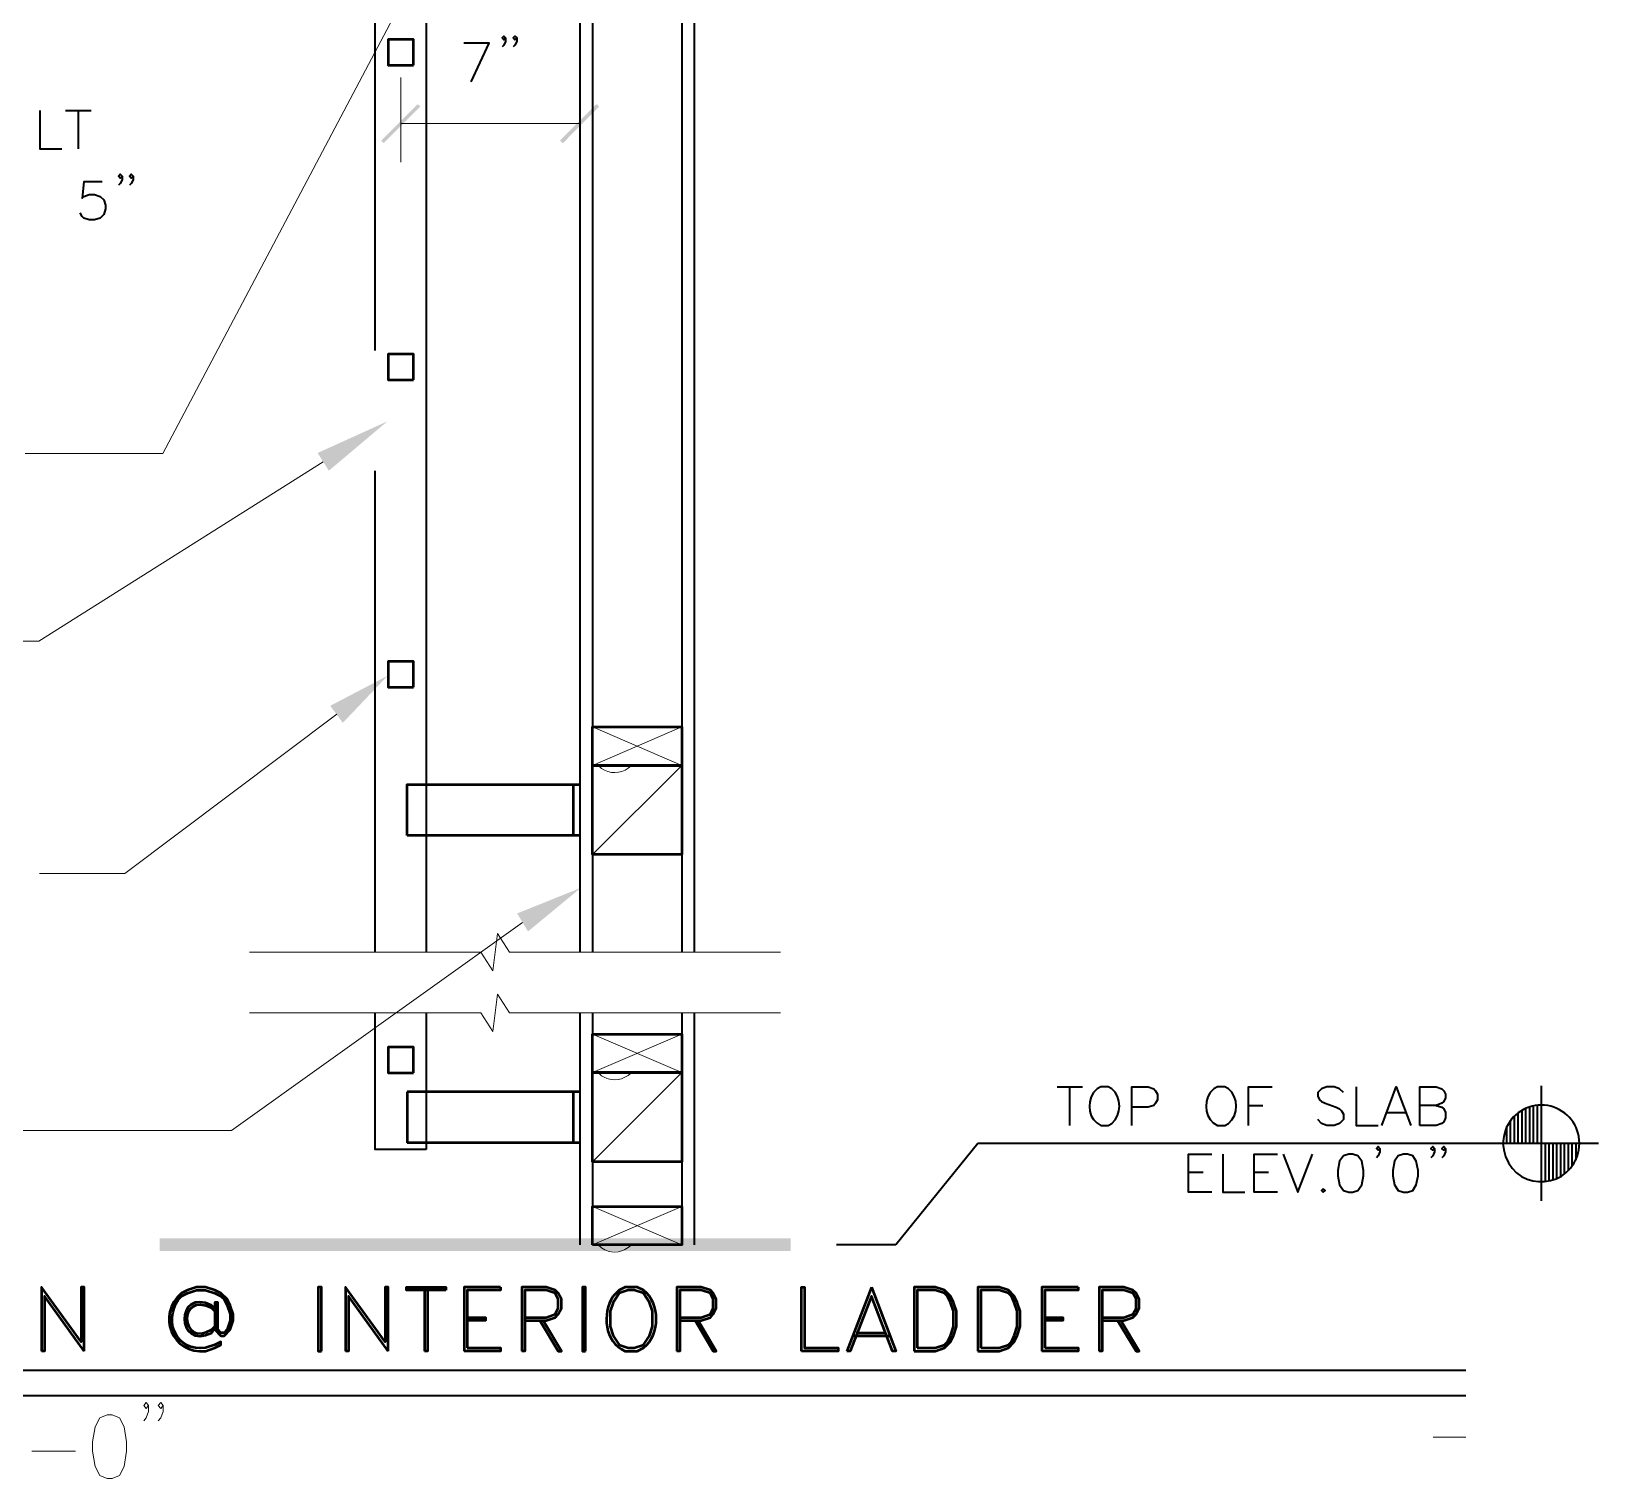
# Model space of a CAD drawing. Header units: inches. Extents: x 5 to 516, y -193 to 129.
# Drawn here: x 165.5 to 180.85, y -76.96 to -62.78 of the extents above; entities that cross this region are included whole.
import ezdxf

# ---------------------------------------------------------------- set-up
doc = ezdxf.new("R2010")
doc.units = ezdxf.units.IN
doc.header["$MEASUREMENT"] = 0
doc.linetypes.add('PDF_IMPORT', pattern=[1, 0.8, -0.2])
doc.layers.add('PDF3_Geometry', color=7, linetype='Continuous')
doc.layers.add('PDF3_Solid Fills', color=7, linetype='Continuous')

msp = doc.modelspace()

# ---------------------------------------------------------------- hatches: boundary and pattern name
at = {"layer": 'PDF3_Solid Fills', "transparency": 33554559}
for points in [[(169.3144372, -63.5181134), (169.2877722, -63.4947816), (168.9311295, -63.851423), (168.9544603, -63.8780904)], [(170.6810217, -63.8514254), (170.7076866, -63.8780904), (171.0643293, -63.5181124), (171.0376655, -63.4947816)], [(166.7612697, -74.6040692), (166.7612697, -74.7273946), (172.9408734, -74.727393), (172.9408734, -74.6040692)]]:
    msp.add_hatch(color=256, dxfattribs=at).paths.add_polyline_path(points)

# ---------------------------------------------------------------- linework, layer by layer
at = {"layer": 'PDF3_Geometry', "lineweight": 35}
for points in [[(170.9976653, -42.4694616), (170.9976653, -71.8009144)], [(168.8711334, -44.222679), (169.3711013, -44.222679), (169.3711013, -71.800911)], [(170.9976669, -45.1592916), (170.8743415, -45.1592916), (170.8743415, -71.8009161)], [(171.8742774, -47.8757787), (171.8742774, -71.800911)], [(171.9976012, -71.8009144), (171.9976012, -56.15525), (171.8742758, -56.15525)], [(169.8110823, -63.2747954), (169.9877377, -62.8981529), (169.7377537, -62.8981529)], [(170.1477171, -62.8448235), (170.1310515, -62.8648223), (170.1143859, -62.8448235), (170.1310515, -62.8281579), (170.1477171, -62.8448235), (170.1477171, -62.8814879), (170.1310515, -62.9181522), (170.1143859, -62.9348178)], [(170.257709, -62.8448235), (170.2377102, -62.8648223), (170.2210446, -62.8448235), (170.2377102, -62.8281579), (170.257709, -62.8448235), (170.257709, -62.8814879), (170.2377102, -62.9181522), (170.2210446, -62.9348178)], [(165.5880187, -63.5581092), (165.5880187, -63.9314186), (165.8046714, -63.9314186)], [(165.8380026, -63.5581092), (166.0913197, -63.5581092)], [(165.9646628, -63.5581092), (165.9646628, -63.9314186)], [(166.1979785, -64.2547334), (166.01799, -64.2547334), (166.0013244, -64.4147232), (166.01799, -64.3980576), (166.0713199, -64.3780588), (166.1246498, -64.3780588), (166.1779797, -64.3980576), (166.2146441, -64.4313888), (166.2313097, -64.4847187), (166.2313097, -64.521383), (166.2146441, -64.5747129), (166.1779797, -64.6113772), (166.1246498, -64.6280428), (166.0713199, -64.6280428), (166.01799, -64.6113772), (166.0013244, -64.5947116), (165.9813257, -64.5580473)], [(166.3946347, -64.2014057), (166.374636, -64.2180713), (166.3579704, -64.2014057), (166.374636, -64.181407), (166.3946347, -64.2014057), (166.3946347, -64.2347369), (166.374636, -64.2714012), (166.3579704, -64.2880668)], [(166.5012902, -64.2014057), (166.4812915, -64.2180713), (166.4646259, -64.2014057), (166.4812915, -64.181407), (166.5012902, -64.2014057), (166.5012902, -64.2347369), (166.4812915, -64.2714012), (166.4646259, -64.2880668)], [(169.3711013, -73.7341231), (168.8711334, -73.7341231), (168.8711334, -72.3942089)], [(169.3711013, -72.3942093), (169.3711013, -73.7341234)], [(170.8743415, -72.3942093), (170.8743415, -74.6673967)], [(170.9976653, -72.3942093), (170.9976653, -74.6673967)], [(171.8742774, -72.3942093), (171.8742774, -74.6673967)], [(171.9976012, -74.6673959), (171.9976012, -72.3942084)], [(175.5473818, -73.1208303), (175.7973657, -73.1208303)], [(175.6707056, -73.1208303), (175.6707056, -73.4974728)], [(176.0840135, -73.1374959), (176.0473492, -73.1208303), (175.9773536, -73.1208303), (175.9406893, -73.1374959), (175.904025, -73.1741602)], [(176.2806654, -73.4974744), (176.2806654, -73.1208319), (176.4406551, -73.1208319), (176.493985, -73.1374975), (176.5106506, -73.1574962), (176.5306493, -73.1908274), (176.5306493, -73.2474905), (176.5106506, -73.2808217), (176.493985, -73.3008204), (176.4406551, -73.317486), (176.2806654, -73.317486)], [(177.227261, -73.1374959), (177.1905967, -73.1208303), (177.1172681, -73.1208303), (177.0839369, -73.1374959), (177.0472726, -73.1741602)], [(177.4205934, -73.4974744), (177.4205934, -73.1208319), (177.6539117, -73.1208319)], [(178.3505332, -73.174158), (178.3138689, -73.1374937), (178.260539, -73.1208281), (178.1905435, -73.1208281), (178.1372135, -73.1374937), (178.1005492, -73.174158), (178.1005492, -73.2108223), (178.1172148, -73.2474867), (178.1372135, -73.2641523), (178.1738779, -73.2808179), (178.2805377, -73.3174822), (178.3138689, -73.3341478), (178.3338676, -73.3541465), (178.3505332, -73.3874777), (178.3505332, -73.4408076), (178.3138689, -73.4774719), (178.260539, -73.4974706), (178.1905435, -73.4974706), (178.1372135, -73.4774719), (178.1005492, -73.4408076)], [(178.4771934, -73.1208303), (178.4771934, -73.4974728), (178.690513, -73.4974728)], [(178.7271773, -73.4974744), (178.8671684, -73.1208319), (179.0104925, -73.4974744)], [(179.1004783, -73.4974744), (179.1004783, -73.1208319), (179.2604681, -73.1208319), (179.313798, -73.1374975), (179.3337967, -73.1574962), (179.3504623, -73.1908274), (179.3504623, -73.2274917), (179.3337967, -73.2641561), (179.313798, -73.2808217), (179.2604681, -73.3008204), (179.1004783, -73.3008204)], [(180.2870681, -73.1108313), (180.2870681, -74.2374258)], [(177.4205934, -73.3008182), (177.5639175, -73.3008182)], [(179.2604683, -73.3008182), (179.3137983, -73.3174838), (179.333797, -73.3341494), (179.3504626, -73.3708137), (179.3504626, -73.4241436), (179.333797, -73.4608079), (179.3137983, -73.4774735), (179.2604683, -73.4974723), (179.1004786, -73.4974723)], [(180.1004142, -73.674126), (180.1004142, -73.3474803)], [(180.1370804, -73.674126), (180.1370804, -73.3308147)], [(180.1770762, -73.674126), (180.1770762, -73.3174822)], [(180.2137425, -73.674126), (180.2137425, -73.3074828)], [(180.2504087, -73.674126), (180.2504087, -73.3008166)], [(175.9773536, -73.4974728), (176.0473492, -73.4974728), (176.0840135, -73.4774741)], [(177.1172681, -73.4974728), (177.1905967, -73.4974728), (177.227261, -73.4774741)], [(178.7805051, -73.3708143), (178.9571604, -73.3708143)], [(179.9870928, -73.674126), (179.9870928, -73.4474738)], [(180.0270886, -73.674126), (180.0270886, -73.4074764)], [(180.0637548, -73.674126), (180.0637548, -73.3741452)], [(179.9504266, -73.674126), (179.9504266, -73.5108031)], [(174.7707524, -73.674126), (173.9674706, -74.6673956)], [(179.7271065, -73.674126), (174.7707575, -73.674126)], [(177.0639463, -74.150763), (176.8339611, -74.150763), (176.8339611, -73.7774536), (177.0639463, -73.7774536)], [(177.1706094, -73.7774553), (177.1706094, -74.1507647), (177.3872622, -74.1507647)], [(177.7072427, -74.150763), (177.4772575, -74.150763), (177.4772575, -73.7774536), (177.7072427, -73.7774536)], [(177.7605645, -73.7774553), (177.9038887, -74.1507647), (178.0472128, -73.7774553)], [(178.7071727, -73.7241241), (178.6905071, -73.7407897), (178.6738415, -73.7241241), (178.6905071, -73.7041254), (178.7071727, -73.7241241), (178.7071727, -73.7574553), (178.6905071, -73.7941196), (178.6738415, -73.8141184)], [(179.2438068, -73.7241241), (179.2271412, -73.7407897), (179.2071425, -73.7241241), (179.2271412, -73.7041254), (179.2438068, -73.7241241), (179.2438068, -73.7574553), (179.2271412, -73.7941196), (179.2071425, -73.8141184)], [(179.3504623, -73.7241241), (179.3337967, -73.7407897), (179.313798, -73.7241241), (179.3337967, -73.7041254), (179.3504623, -73.7241241), (179.3504623, -73.7574553), (179.3337967, -73.7941196), (179.313798, -73.8141184)], [(180.8503661, -73.674126), (179.7271049, -73.674126)], [(179.9137603, -73.674126), (179.9137603, -73.6707929)], [(180.3270707, -73.674126), (180.3270707, -74.0474354)], [(180.3637369, -73.674126), (180.3637369, -74.0407691)], [(180.4003963, -73.674126), (180.4003963, -74.0307698)], [(180.4370626, -73.674126), (180.4370626, -74.0174373)], [(180.4770584, -73.674126), (180.4770584, -73.9974386)], [(180.5137246, -73.674126), (180.5137246, -73.9741067)], [(180.550384, -73.674126), (180.550384, -73.9407755)], [(180.5870502, -73.674126), (180.5870502, -73.897445)], [(180.6270528, -73.674126), (180.6270528, -73.8374488)], [(180.6637123, -73.674126), (180.6637123, -73.6707929)], [(176.8339611, -73.9541102), (176.9772852, -73.9541102)], [(177.4772575, -73.9541102), (177.6172485, -73.9541102)], [(173.9674727, -74.6673959), (173.3875099, -74.6673959)], [(161.031643, -75.8939849), (179.5504549, -75.8939849)], [(161.031643, -76.1439688), (179.5504549, -76.1439688)]]:
    msp.add_lwpolyline(points, dxfattribs=at)
at = {"layer": 'PDF3_Geometry', "linetype": 'PDF_IMPORT', "lineweight": 35, "ltscale": 5.8925}
msp.add_lwpolyline([(168.8711334, -71.8009144), (168.8711334, -44.2226854)], dxfattribs=at)
at = {"layer": 'PDF3_Geometry', "lineweight": 15}
for points in [[(170.7910135, -59.3483775), (166.79127, -66.9178919), (165.4446897, -66.9178919)], [(169.1211173, -63.2347996), (169.1211173, -64.0614133)], [(169.1211173, -63.6847694), (169.4977599, -63.6847694)], [(169.4977615, -63.6847694), (170.8743399, -63.6847694)], [(170.8743415, -63.8914212), (170.8743415, -64.0614103)], [(168.3611699, -66.9978911), (165.5780151, -68.7544453), (163.7181341, -68.7544453)], [(168.4944892, -69.4710636), (166.4212888, -71.0309636), (165.5846757, -71.0309636)], [(170.9976653, -70.8443107), (171.8742758, -69.9710333), (170.9976653, -69.5943908)], [(171.8742774, -69.5943908), (170.9976669, -69.9710333)], [(171.0543294, -69.9710316), (171.0876606, -70.0010296)], [(171.347644, -69.9976965), (171.3843083, -69.9710316)], [(170.3143731, -71.5109346), (167.4645558, -73.5474707), (165.3746899, -73.5474707)], [(167.6412182, -71.8009144), (169.9044065, -71.8009144), (170.0243988, -71.984236), (170.0677293, -71.6175928), (170.1877216, -71.8009144), (172.8408847, -71.8009144)], [(167.6412182, -72.3942093), (169.9044065, -72.3942093), (170.0243988, -72.5775308), (170.0677293, -72.2108877), (170.1877216, -72.3942093), (172.8408847, -72.3942093)], [(170.9976653, -73.8541173), (171.8742758, -72.9775068), (170.9976653, -72.6041974)], [(171.8742774, -72.6041974), (170.9976669, -72.9775068)], [(171.0543294, -72.9775052), (171.0876606, -73.0108364)], [(171.347644, -73.0075033), (171.3843083, -72.9775052)], [(170.9976653, -74.2907551), (171.8742758, -74.6673977)], [(171.8742774, -74.2907551), (170.9976669, -74.6673977)], [(171.0543294, -74.6673959), (171.0876606, -74.697394)], [(171.347644, -74.6940609), (171.3843083, -74.6673959)], [(166.6512779, -76.2406288), (166.627946, -76.2706269), (166.6046142, -76.2406288), (166.627946, -76.2106307), (166.6512779, -76.2406288), (166.6512779, -76.3006249), (166.627946, -76.3606211), (166.6046142, -76.3906192)], [(166.7946063, -76.2406288), (166.7712745, -76.2706269), (166.7479427, -76.2406288), (166.7712745, -76.2106307), (166.7946063, -76.2406288), (166.7946063, -76.3006249), (166.7712745, -76.3606211), (166.7479427, -76.3906192)], [(179.2304749, -76.5506098), (179.5504544, -76.5506098)], [(165.5080135, -76.687269), (165.9379859, -76.687269)]]:
    msp.add_lwpolyline(points, dxfattribs=at)
at = {"layer": 'PDF3_Geometry', "lineweight": 50}
for points in [[(169.2477775, -63.111469), (169.2477775, -62.8614851), (168.9977935, -62.8614851), (168.9977935, -63.111469)], [(169.2477775, -66.1946047), (169.2477775, -65.9446207), (168.9977935, -65.9446207), (168.9977935, -66.1946047)], [(169.2477775, -69.2044147), (169.2477775, -68.9544307), (168.9977935, -68.9544307), (168.9977935, -69.2044147)], [(170.9976653, -69.9710333), (170.9976653, -69.5943908), (171.8742758, -69.5943908), (171.8742758, -69.9710333)], [(171.8742758, -70.8443089), (170.9976653, -70.8443089), (170.9976653, -69.9710316), (171.8742758, -69.9710316)], [(169.2477775, -72.9808382), (169.2477775, -72.7308542), (168.9977935, -72.7308542), (168.9977935, -72.9808382)], [(170.9976653, -72.9775068), (170.9976653, -72.6041974), (171.8742758, -72.6041974), (171.8742758, -72.9775068)], [(171.8742758, -73.8541157), (170.9976653, -73.8541157), (170.9976653, -72.9775052), (171.8742758, -72.9775052)], [(170.9976653, -74.6673977), (170.9976653, -74.2907551), (171.8742758, -74.2907551), (171.8742758, -74.6673977)], [(168.3444994, -75.7073328), (168.3444994, -75.0807063), (168.3145013, -75.0807063), (168.3145013, -75.7073328)], [(169.5644233, -75.1107043), (169.1777815, -75.1107043), (169.1777815, -75.0807063), (169.5644233, -75.0807063)], [(170.9310035, -75.7073328), (170.9310035, -75.0807063), (170.9010054, -75.0807063), (170.9010054, -75.7073328)], [(171.3476456, -75.1107031), (171.2609845, -75.1407012), (171.2009883, -75.2306954), (171.1709902, -75.3173565), (171.1709902, -75.4673469), (171.2009883, -75.5573411), (171.2609845, -75.6473354), (171.3476456, -75.6773335), (171.4076417, -75.6773335), (171.497636, -75.6473354), (171.5576321, -75.5573411), (171.5876302, -75.4673469), (171.5876302, -75.3173565), (171.5576321, -75.2306954), (171.497636, -75.1407012), (171.4076417, -75.1107031)], [(173.0442057, -75.707331), (173.0442057, -75.0807045), (173.0742037, -75.0807045), (173.0742037, -75.6773329), (173.4041826, -75.6773329), (173.4041826, -75.707331)], [(174.1474607, -75.7073328), (174.3541141, -75.7073328), (174.4441083, -75.6773347), (174.5041045, -75.6173385), (174.5341025, -75.5573424), (174.5641006, -75.4673481), (174.5641006, -75.3173578), (174.5341025, -75.2306966), (174.5041045, -75.1707005), (174.4441083, -75.1107043), (174.3541141, -75.0807063), (174.1474607, -75.0807063)], [(174.1774609, -75.6773335), (174.3541162, -75.6773335), (174.4441105, -75.6473354), (174.4741086, -75.6173373), (174.5041066, -75.5573411), (174.5341047, -75.4673469), (174.5341047, -75.3173565), (174.5041066, -75.2306954), (174.4741086, -75.1706993), (174.4441105, -75.1407012), (174.3541162, -75.1107031), (174.1774609, -75.1107031)], [(174.7707524, -75.7073328), (174.9807389, -75.7073328), (175.0707332, -75.6773347), (175.1273962, -75.6173385), (175.1573943, -75.5573424), (175.1873924, -75.4673481), (175.1873924, -75.3173578), (175.1573943, -75.2306966), (175.1273962, -75.1707005), (175.0707332, -75.1107043), (174.9807389, -75.0807063), (174.7707524, -75.0807063)], [(174.8007526, -75.6773335), (174.9807411, -75.6773335), (175.0707353, -75.6473354), (175.1007334, -75.6173373), (175.1273984, -75.5573411), (175.1573964, -75.4673469), (175.1573964, -75.3173565), (175.1273984, -75.2306954), (175.1007334, -75.1706993), (175.0707353, -75.1407012), (174.9807411, -75.1107031), (174.8007526, -75.1107031)]]:
    msp.add_lwpolyline(points, close=True, dxfattribs=at)
for points in [[(169.1844542, -70.6576534), (169.1844542, -70.1576854), (170.8743459, -70.1576854)], [(170.8110182, -70.1576854), (170.8110182, -70.6576534)], [(170.8743415, -70.6576534), (169.1844499, -70.6576534)], [(170.8743415, -73.1674921), (169.1844499, -73.1674921)], [(169.1844542, -73.1674921), (169.1844542, -73.66746)], [(170.8110182, -73.1674921), (170.8110182, -73.66746)], [(170.8743415, -73.66746), (169.1844499, -73.66746)], [(166.0213134, -75.7073328), (166.0213134, -75.0807063), (165.9913153, -75.0807063), (165.9913153, -75.6173385), (165.6046734, -75.0807063), (165.6046734, -75.7073328)], [(166.0213155, -75.7073325), (165.6346737, -75.1707002), (165.6346737, -75.7073325), (165.6046756, -75.7073325)], [(166.9445897, -75.2006959), (166.9745877, -75.1706978), (167.0345839, -75.1406997), (167.121245, -75.1107016), (167.2112392, -75.1107016), (167.3012335, -75.1406997), (167.3612296, -75.1706978), (167.3912277, -75.2006959), (167.4212258, -75.260692), (167.4512239, -75.3473531), (167.4512239, -75.4073493), (167.4212258, -75.4973435), (167.3912277, -75.5273416), (167.3612296, -75.5273416), (167.3312315, -75.4973435), (167.3312315, -75.2306939), (167.3012335, -75.2306939), (167.3012335, -75.4973435), (167.3612296, -75.5573397), (167.3912277, -75.5573397), (167.4512239, -75.4973435), (167.4812219, -75.4073493), (167.4812219, -75.3473531), (167.4512239, -75.260692), (167.4212258, -75.2006959), (167.3612296, -75.1406997), (167.3012335, -75.1107016), (167.2112392, -75.0807035), (167.121245, -75.0807035), (167.0345839, -75.1107016), (166.9745877, -75.1406997)], [(168.9977935, -75.7073328), (168.9977935, -75.0807063), (168.9677955, -75.0807063), (168.9677955, -75.6173385), (168.5811536, -75.0807063), (168.5811536, -75.7073328)], [(168.9977957, -75.7073325), (168.6111538, -75.1707002), (168.6111538, -75.7073325), (168.5811558, -75.7073325)], [(169.354433, -75.1107031), (169.354433, -75.7073315)], [(169.3844332, -75.1107031), (169.3844332, -75.7073315), (169.3544352, -75.7073315)], [(170.0977301, -75.0807063), (169.7410863, -75.0807063), (169.7410863, -75.7073328)], [(170.0977187, -75.080705), (170.0977187, -75.1107031), (169.771073, -75.1107031), (169.771073, -75.6773335)], [(170.337712, -75.407352), (170.5443654, -75.407352), (170.6343596, -75.3773539), (170.6643577, -75.3473558), (170.6943558, -75.2873597), (170.6943558, -75.2006986), (170.6643577, -75.1407024), (170.6343596, -75.1107043), (170.5443654, -75.0807063), (170.3077139, -75.0807063), (170.3077139, -75.7073328)], [(170.3377141, -75.3773527), (170.5443676, -75.3773527), (170.6343618, -75.3473546), (170.6643599, -75.2873585), (170.6643599, -75.2006973), (170.6343618, -75.1407012), (170.5443676, -75.1107031), (170.3377141, -75.1107031), (170.3377141, -75.7073315), (170.3077161, -75.7073315)], [(171.4976338, -75.1107043), (171.4376376, -75.0807063), (171.3176453, -75.0807063), (171.2609823, -75.1107043), (171.2009862, -75.1707005)], [(171.8542727, -75.3773527), (172.0642593, -75.3773527), (172.1542535, -75.3473546), (172.1809184, -75.2873585), (172.1809184, -75.2006973), (172.1542535, -75.1407012), (172.0642593, -75.1107031), (171.8542727, -75.1107031), (171.8542727, -75.7073315), (171.8242746, -75.7073315)], [(171.8542841, -75.407352), (172.0642707, -75.407352), (172.1542649, -75.3773539), (172.1809298, -75.3473558), (172.2109279, -75.2873597), (172.2109279, -75.2006986), (172.1809298, -75.1407024), (172.1542649, -75.1107043), (172.0642707, -75.0807063), (171.824286, -75.0807063), (171.824286, -75.7073328)], [(173.7308207, -75.080706), (173.9674722, -75.7073325), (173.9374741, -75.7073325), (173.7308207, -75.1707002), (173.5208342, -75.7073325), (173.4908361, -75.7073325)], [(173.7308207, -75.0807063), (173.4908361, -75.7073328)], [(175.7540243, -75.0807063), (175.3973805, -75.0807063), (175.3973805, -75.7073328)], [(175.7540265, -75.080705), (175.7540265, -75.1107031), (175.4273808, -75.1107031), (175.4273808, -75.6773335)], [(175.9906834, -75.407352), (176.2006699, -75.407352), (176.2906642, -75.3773539), (176.3206623, -75.3473558), (176.3506603, -75.2873597), (176.3506603, -75.2006986), (176.3206623, -75.1407024), (176.2906642, -75.1107043), (176.2006699, -75.0807063), (175.9606853, -75.0807063), (175.9606853, -75.7073328)], [(175.9906856, -75.3773527), (176.2006721, -75.3773527), (176.2906663, -75.3473546), (176.3206644, -75.2873585), (176.3206644, -75.2006973), (176.2906663, -75.1407012), (176.2006721, -75.1107031), (175.9906856, -75.1107031), (175.9906856, -75.7073315), (175.9606875, -75.7073315)], [(167.2712354, -75.2873568), (167.3012335, -75.3173549), (167.2712354, -75.2606919)], [(167.2712354, -75.5273414), (167.3012335, -75.4673453), (167.2712354, -75.4973434)], [(169.771073, -75.377352), (169.9510614, -75.377352), (169.9510614, -75.4073501), (169.771073, -75.4073501)], [(170.4843654, -75.4073489), (170.6643539, -75.7073296), (170.694352, -75.7073296), (170.5143635, -75.4073489)], [(172.004274, -75.4073489), (172.1809293, -75.7073296), (172.2109274, -75.7073296), (172.034272, -75.4073489)], [(175.4273808, -75.377352), (175.6040361, -75.377352), (175.6040361, -75.4073501), (175.4273808, -75.4073501)], [(176.1406733, -75.4073489), (176.3206617, -75.7073296), (176.3506598, -75.7073296), (176.1706713, -75.4073489)], [(167.2112392, -75.70733), (167.3012335, -75.677332), (167.3612296, -75.6473339), (167.3612296, -75.6173358), (167.3012335, -75.6473339), (167.2112392, -75.677332)], [(173.5508328, -75.5573399), (173.9074766, -75.5573399)], [(173.580833, -75.5273431), (173.8774807, -75.5273431)], [(169.771073, -75.6773341), (170.0977187, -75.6773341), (170.0977187, -75.7073322), (169.7410749, -75.7073322)], [(171.3176453, -75.7073328), (171.4376376, -75.7073328), (171.4976338, -75.6773347)], [(175.4273808, -75.6773341), (175.7540265, -75.6773341), (175.7540265, -75.7073322), (175.3973827, -75.7073322)]]:
    msp.add_lwpolyline(points, dxfattribs=at)
at = {"layer": 'PDF3_Geometry', "lineweight": 35}
msp.add_lwpolyline([(180.657046, -73.7374553), (180.6637123, -73.674126), (180.657046, -73.6074636, 0.7670219127), (179.9370922, -73.5441343), (179.9204266, -73.6074636), (179.9137603, -73.674126), (179.9204266, -73.7374553), (179.9370922, -73.8007845)], format="xyb", dxfattribs=at)
for points in [[(178.4038609, -73.7774553), (178.350531, -73.7941209), (178.3138667, -73.8474508), (178.2972011, -73.937445), (178.2972011, -73.9907749), (178.3138667, -74.0807691), (178.350531, -74.1340991), (178.4038609, -74.1507647), (178.4405253, -74.1507647), (178.4938552, -74.1340991), (178.5305195, -74.0807691), (178.5471851, -73.9907749), (178.5471851, -73.937445), (178.5305195, -73.8474508), (178.4938552, -73.7941209), (178.4405253, -73.7774553)], [(178.9404883, -73.7774553), (178.8871584, -73.7941209), (178.8504941, -73.8474508), (178.8338285, -73.937445), (178.8338285, -73.9907749), (178.8504941, -74.0807691), (178.8871584, -74.1340991), (178.9404883, -74.1507647), (178.9771526, -74.1507647), (179.0304825, -74.1340991), (179.0638137, -74.0807691), (179.0838125, -73.9907749), (179.0838125, -73.937445), (179.0638137, -73.8474508), (179.0304825, -73.7941209), (178.9771526, -73.7774553)], [(178.153877, -74.1174332), (178.1372114, -74.1340988), (178.153877, -74.1507644), (178.1738757, -74.1340988)]]:
    msp.add_lwpolyline(points, close=True, dxfattribs=at)
at = {"layer": 'PDF3_Geometry', "lineweight": 15}
msp.add_lwpolyline([(166.2479698, -76.3306261), (166.1746412, -76.3606242), (166.1279775, -76.4506184), (166.1046457, -76.5972757), (166.1046457, -76.6872699), (166.1279775, -76.8372603), (166.1746412, -76.9272545), (166.2479698, -76.9572526), (166.2946335, -76.9572526), (166.3679621, -76.9272545), (166.4146258, -76.8372603), (166.4379577, -76.6872699), (166.4379577, -76.5972757), (166.4146258, -76.4506184), (166.3679621, -76.3606242), (166.2946335, -76.3306261)], close=True, dxfattribs=at)
for points in [[(171.0876606, -70.0010296), (171.1627669, -70.0563039), (171.273982, -70.0553039), (171.347644, -69.9976965)], [(171.0876606, -73.0108364), (171.1758772, -73.0649996), (171.2613717, -73.0645552), (171.347644, -73.0075033)], [(171.0876606, -74.697394), (171.168711, -74.7512794), (171.268038, -74.7535015), (171.347644, -74.6940609)]]:
    msp.add_open_spline(points, degree=3, dxfattribs=at)
at = {"layer": 'PDF3_Geometry', "lineweight": 35}
for points in [[(175.904025, -73.1741602), (175.8331962, -73.286653), (175.8569169, -73.4455872), (175.9773536, -73.4974728)], [(176.0840135, -73.4774741), (176.1847848, -73.3927573), (176.1809517, -73.2216572), (176.0840135, -73.1374959)], [(177.0472726, -73.1741602), (176.9770548, -73.2878751), (176.999109, -73.4386432), (177.1172681, -73.4974728)], [(177.227261, -73.4774741), (177.3280323, -73.3928129), (177.3241993, -73.2216016), (177.227261, -73.1374959)], [(179.9370922, -73.8007845), (180.0715836, -74.161317), (180.5857173, -74.1187641), (180.657046, -73.7374553)]]:
    msp.add_open_spline(points, degree=3, dxfattribs=at)
at = {"layer": 'PDF3_Geometry', "lineweight": 50}
for points in [[(166.9745877, -75.1406997), (166.7273814, -75.3486308), (166.8798716, -75.7412168), (167.2112392, -75.70733)], [(167.2712354, -75.2606919), (166.9131472, -75.0777036), (166.9163693, -75.7096631), (167.2712354, -75.5273414)], [(167.2712354, -75.2873568), (166.9339237, -75.115479), (166.9595887, -75.6804983), (167.2712354, -75.4973434)], [(171.2009862, -75.1707005), (171.0889933, -75.3370787), (171.1161027, -75.6235603), (171.3176453, -75.7073328)], [(171.4976338, -75.6773347), (171.665623, -75.5453987), (171.6662341, -75.2425292), (171.4976338, -75.1107043)], [(167.2112392, -75.677332), (166.9236466, -75.7088299), (166.7967658, -75.4299589), (166.9445897, -75.2006959)]]:
    msp.add_open_spline(points, degree=3, dxfattribs=at)
at = {"layer": 'PDF3_Solid Fills', "lineweight": 15, "transparency": 33554559}
for points in [[(168.9911343, -66.6012491), (168.4178378, -67.0845514), (168.3078448, -66.9112292)], [(168.4311659, -69.3877356), (168.99113, -69.0944211), (168.5544913, -69.5543916)], [(170.8843371, -71.1709567), (170.3677035, -71.597596), (170.2610437, -71.4209406)]]:
    msp.add_solid(points, dxfattribs=at)

doc.saveas('drawing.dxf')
